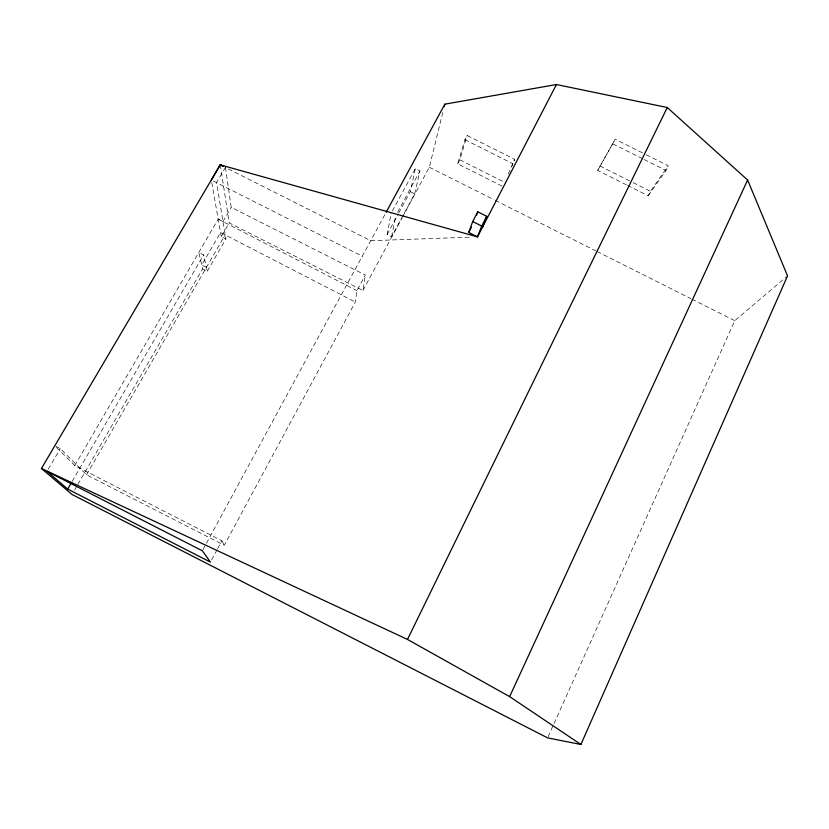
<?xml version="1.0" encoding="UTF-8"?>
<svg xmlns="http://www.w3.org/2000/svg" width="829" height="829" viewBox="0 0 829 829"><rect width="100%" height="100%" fill="white"/><g stroke="black" fill="none" stroke-linecap="round" stroke-linejoin="round"><path stroke-width="0.62" stroke-dasharray="4.14 3.11" d="M55.906 446.375L60.32 448.634L86.517 474.81L224.296 545.254L355.32 302.067L356.926 290.678L365.351 275.073L231.229 207.354L225.467 167.479L370.698 240.721L471.059 237.115M220.286 164.867L229.208 222.918L362.947 290.492L365.351 275.073M403.122 215.343L391.568 236.783L387.122 234.534L391.164 213.219M391.568 236.783L395.827 215.571M398.687 213.105L410.262 191.675L415.339 168.598L419.951 170.919L414.666 193.893L403.733 214.214M402.531 216.991L429.318 167.24L443.018 111.594M502.053 186.1L457.681 163.821L464.893 139.666L467.121 135.49L514.685 159.334L511.866 166.328M457.681 163.821L459.826 159.81L467.121 135.49M508.312 173.945L514.685 159.334M548.135 736.691L734.774 320.678L786.576 276.71M627.553 185.406L648.237 195.758L650.402 191.271L668.288 165.79L646.361 154.826M648.237 195.758L666.039 170.473L668.288 165.79M626.403 184.826L597.688 170.442L615.201 139.241L645.211 154.246M597.688 170.442L615.201 139.241M362.947 290.492L401.92 218.12M397.64 212.224L419.951 170.919M211.602 559.855L217.063 549.751M217.664 548.632L221.903 540.777L74.776 465.556L55.709 446.717M387.122 234.534L398.075 214.234M202.95 549.658L385.526 213.405M392.376 210.991L415.339 168.598M74.62 490.012L77.201 485.545M77.853 484.426L202.618 268.855L198.784 252.462L203.623 254.917L207.281 271.218L202.618 268.855M207.281 271.218L225.902 238.959L221.281 236.617L229.208 222.918M86.517 474.81L225.198 234.897M72.185 481.369L203.623 254.917M222.98 221.571L231.229 207.354M74.776 465.556L218.193 219.105L223.001 221.53M48.269 469.162L60.32 448.634M225.457 167.375L216.514 182.587L225.902 238.959M612.89 143.894L642.931 158.919M644.081 159.5L666.039 170.473M599.906 165.987L632.04 182.079M633.19 182.649L650.402 191.271M464.893 139.666L512.498 163.541M459.826 159.81L505.286 182.629M429.318 167.24L494.115 199.789M495.265 200.369L595.927 250.938M597.087 251.519L690.806 298.595M691.966 299.176L734.774 320.678M410.262 191.675L414.666 193.893M213.395 181.012L362.273 256.234M206.421 267.384L201.716 265.011L220.555 232.503L355.32 302.067M218.193 219.105L356.926 290.678M221.903 540.777L224.296 545.254M211.768 182.587L221.281 236.617"/><path stroke-width="1.24" d="M444.23 106.651L444.841 104.174L556.446 84.527L667.262 107.521L747.613 180.038L787.55 275.881L580.901 744.473L547.606 737.872L72.03 494.478L41.45 468.489L220.265 164.764L223.561 166.422M556.446 84.527L477.483 236.876L468.706 232.462L472.717 221.54L477.773 211.841L486.747 216.348L482.416 227.374M476.53 215.177L477.773 211.841M486.747 216.348L481.711 226.058L477.483 236.876L220.286 164.867L223.395 166.432M580.901 744.473L509.638 696.629L747.613 180.038M509.638 696.629L407.485 639.439L667.262 107.521M468.706 232.462L471.452 227.187M386.148 212.265L444.841 104.174M67.709 489.079L46.994 471.318L202.338 550.798L210.4 562.093L67.709 489.079L71.543 482.468M220.265 164.764L211.333 180.069M41.45 468.489L407.485 639.439M472.717 221.54L481.711 226.058"/></g></svg>
